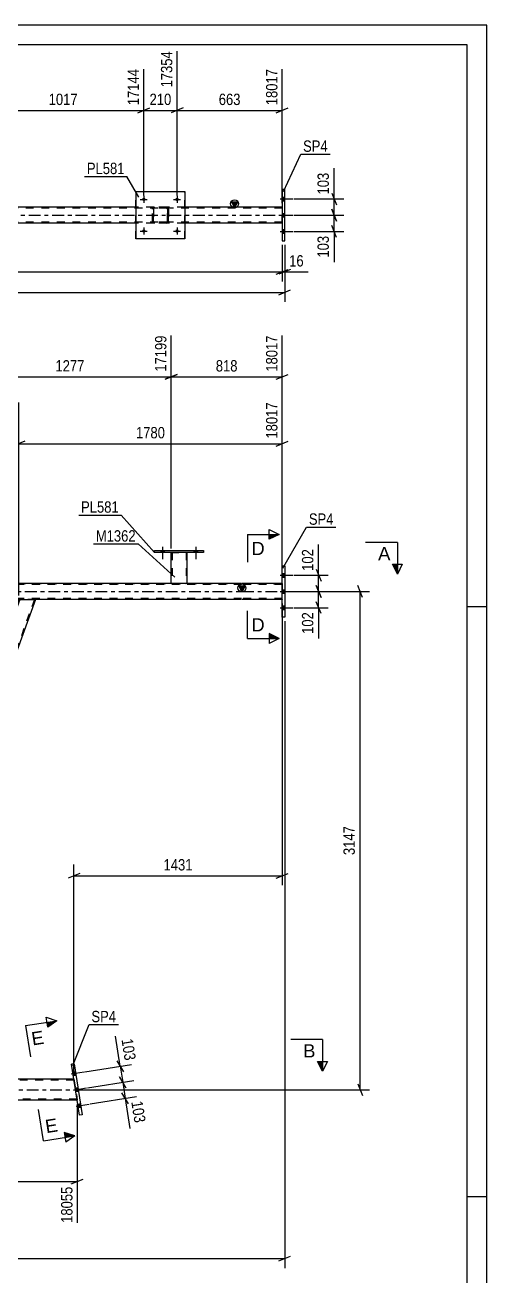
# Model space of a CAD drawing. Header units: millimetres. Extents: x 0 to 841, y 0 to 594.
# Drawn here: x 724.4 to 841, y 278 to 594 of the extents above; entities that cross this region are included whole.
import ezdxf

# ---------------------------------------------------------------- set-up
doc = ezdxf.new("R2010")
doc.units = ezdxf.units.MM
doc.linetypes.add('DXK_LINE_DOT2', pattern=[3.9198, 1.9599, -1.9599])
doc.linetypes.add('DXK_LINE_DOT3', pattern=[5.9187, 2.979, -0.9799, 0.9799, -0.9799])
doc.styles.add('Arial', font='ARIAL.TTF', dxfattribs={"height": 0.2})
doc.styles.add('Arial Narrow', font='ARIALN.TTF', dxfattribs={"height": 0.2})

# ---------------------------------------------------------------- blocks, each defined once
blk = doc.blocks.new('Unknown-247343265-1137')
at = {"color": 5, "linetype": 'Continuous'}
for p, q in [((841, 594), (0, 594)), ((841, 0), (841, 594)), ((836, 589), (5, 589)), ((836, 5), (836, 589)), ((841, 447), (836, 447)), ((841, 298), (836, 298))]:
    blk.add_line(p, q, dxfattribs=at)
blk = doc.blocks.new('Part-247343265-34384 - 2302')
at = {"color": 2, "linetype": 'Continuous'}
for p, q in [((789.96, 552.46), (789.32, 552.46)), ((789.32, 552.46), (789.32, 539.46)), ((789.96, 539.46), (789.96, 552.46)), ((789.32, 539.46), (789.96, 539.46))]:
    blk.add_line(p, q, dxfattribs=at)
blk = doc.blocks.new('Part-247343265-34470 - 2302')
at = {"color": 7, "linetype": 'DXK_LINE_DOT2'}
for p, q in [((756.6, 547.48), (756.63, 547.66)), ((756.63, 547.66), (756.6, 547.48)), ((756.6, 544.44), (756.6, 547.48)), ((756.6, 547.48), (756.6, 547.48)), ((756.6, 544.44), (756.6, 547.48)), ((756.84, 547.48), (756.86, 547.57)), ((756.86, 547.57), (756.84, 547.48)), ((756.84, 544.44), (756.84, 547.48)), ((756.84, 547.48), (756.84, 547.48)), ((756.84, 547.48), (756.84, 544.44)), ((756.86, 547.57), (756.91, 547.65)), ((756.91, 547.65), (756.86, 547.57)), ((756.89, 547.92), (757.08, 547.96)), ((757.08, 547.96), (756.89, 547.92)), ((756.99, 547.7), (756.91, 547.65)), ((757.08, 547.72), (756.99, 547.7)), ((760.12, 547.96), (757.08, 547.96)), ((760.12, 547.72), (757.08, 547.72)), ((760.12, 547.96), (760.3, 547.92)), ((760.3, 547.92), (760.12, 547.96)), ((760.21, 547.7), (760.12, 547.72)), ((760.21, 547.7), (760.29, 547.65)), ((760.29, 547.65), (760.34, 547.57)), ((760.34, 547.57), (760.29, 547.65)), ((760.34, 547.57), (760.36, 547.48)), ((760.36, 547.48), (760.34, 547.57)), ((760.36, 544.44), (760.36, 547.48)), ((760.36, 547.48), (760.36, 547.48)), ((760.36, 547.48), (760.36, 544.44)), ((760.56, 547.66), (760.6, 547.48)), ((760.6, 547.48), (760.56, 547.66)), ((760.6, 544.44), (760.6, 547.48)), ((760.6, 547.48), (760.6, 547.48)), ((760.6, 547.48), (760.6, 544.44)), ((756.6, 544.44), (756.6, 544.44)), ((756.63, 544.26), (756.6, 544.44)), ((756.6, 544.44), (756.63, 544.26)), ((756.84, 544.44), (756.84, 544.44)), ((756.86, 544.35), (756.84, 544.44)), ((756.84, 544.44), (756.86, 544.35)), ((756.91, 544.27), (756.86, 544.35)), ((756.86, 544.35), (756.91, 544.27)), ((757.08, 543.96), (756.89, 544)), ((756.89, 544), (757.08, 543.96)), ((756.99, 544.22), (756.91, 544.27)), ((757.08, 544.2), (756.99, 544.22)), ((760.12, 544.2), (757.08, 544.2)), ((760.12, 543.96), (757.08, 543.96)), ((760.21, 544.22), (760.12, 544.2)), ((760.3, 544), (760.12, 543.96)), ((760.12, 543.96), (760.3, 544)), ((760.29, 544.27), (760.21, 544.22)), ((760.34, 544.35), (760.29, 544.27)), ((760.29, 544.27), (760.34, 544.35)), ((760.36, 544.44), (760.34, 544.35)), ((760.34, 544.35), (760.36, 544.44)), ((760.36, 544.44), (760.36, 544.44)), ((760.6, 544.44), (760.56, 544.26)), ((760.56, 544.26), (760.6, 544.44)), ((760.6, 544.44), (760.6, 544.44))]:
    blk.add_line(p, q, dxfattribs=at)
at = {"color": 7, "linetype": 'DXK_LINE_DOT3'}
blk.add_line((758.6, 545.96), (758.6, 545.96), dxfattribs=at)
at = {"color": 7, "linetype": 'DXK_LINE_DOT2'}
for centre, start, end in [((757.08, 547.48), 112.5, 157.5), ((757.08, 547.48), 112.5, 157.5), ((760.12, 547.48), 22.5, 67.5), ((760.12, 547.48), 22.5, 67.5), ((757.08, 544.44), 202.5, 247.5), ((757.08, 544.44), 202.5, 247.5), ((760.12, 544.44), 292.5, 337.5), ((760.12, 544.44), 292.5, 337.5)]:
    blk.add_arc(centre, 0.48, start, end, dxfattribs=at)
blk = doc.blocks.new('Part-247343265-34471 - 2302')
at = {"color": 2, "linetype": 'Continuous'}
for p, q in [((752.4, 551.96), (752.4, 539.96)), ((752.4, 551.96), (764.8, 551.96)), ((764.8, 551.96), (764.8, 539.96)), ((764.8, 539.96), (752.4, 539.96))]:
    blk.add_line(p, q, dxfattribs=at)
at = {"color": 7, "linetype": 'DXK_LINE_DOT2'}
for p, q in [((752.4, 539.96), (752.4, 551.96)), ((764.8, 539.96), (764.8, 551.96))]:
    blk.add_line(p, q, dxfattribs=at)
blk = doc.blocks.new('Part-247343265-34483 - 2302')
at = {"linetype": 'Continuous'}
blk.add_hatch(color=2, dxfattribs=at).paths.add_polyline_path([(777.32, 547.96), (776.52, 549.36), (778.12, 549.36)])
at = {"color": 7, "linetype": 'DXK_LINE_DOT2'}
for p, q in [((789.32, 547.72), (127.58, 547.72)), ((764.8, 547.96), (752.4, 547.96)), ((789.32, 543.96), (789.32, 547.96)), ((789.32, 544.2), (127.58, 544.2)), ((764.8, 543.96), (752.4, 543.96))]:
    blk.add_line(p, q, dxfattribs=at)
at = {"color": 2, "linetype": 'Continuous'}
for p, q in [((752.4, 547.96), (713.72, 547.96)), ((789.32, 547.96), (764.8, 547.96)), ((777.32, 547.96), (776.52, 549.36)), ((776.52, 549.36), (778.12, 549.36)), ((778.12, 549.36), (777.32, 547.96)), ((752.4, 543.96), (713.72, 543.96)), ((789.32, 543.96), (764.8, 543.96))]:
    blk.add_line(p, q, dxfattribs=at)
at = {"color": 7, "linetype": 'DXK_LINE_DOT3'}
blk.add_line((127.58, 545.96), (789.32, 545.96), dxfattribs=at)
at = {"color": 2, "linetype": 'Continuous'}
blk.add_circle((777.32, 548.86), 1, dxfattribs=at)
blk = doc.blocks.new('Bolt-247343265-34485 - 2302')
at = {"linetype": 'Continuous'}
for points in [[(789.96, 549.62), (789.96, 550.5), (789.32, 550.5), (789.32, 549.62)], [(789.96, 549.62), (789.96, 550.5), (789.32, 550.5), (789.32, 549.62)], [(789.96, 549.62), (789.96, 550.5), (789.32, 550.5), (789.32, 549.62)], [(789.96, 545.52), (789.96, 546.4), (789.32, 546.4), (789.32, 545.52)], [(789.96, 545.52), (789.96, 546.4), (789.32, 546.4), (789.32, 545.52)], [(789.96, 541.42), (789.96, 542.3), (789.32, 542.3), (789.32, 541.42)], [(789.96, 541.42), (789.96, 542.3), (789.32, 542.3), (789.32, 541.42)], [(789.96, 541.42), (789.96, 542.3), (789.32, 542.3), (789.32, 541.42)]]:
    blk.add_hatch(color=1, dxfattribs=at).paths.add_polyline_path(points)
at = {"color": 1, "linetype": 'Continuous'}
for p, q in [((788.8, 550.06), (792.12, 550.06)), ((788.8, 550.06), (792.12, 550.06)), ((788.8, 550.06), (792.12, 550.06)), ((789.32, 550.5), (789.96, 550.5)), ((789.32, 550.5), (789.96, 550.5)), ((789.32, 550.5), (789.96, 550.5)), ((789.32, 549.62), (789.96, 549.62)), ((789.32, 549.62), (789.96, 549.62)), ((789.32, 549.62), (789.96, 549.62)), ((788.8, 545.96), (792.12, 545.96)), ((788.8, 545.96), (792.12, 545.96)), ((789.32, 546.4), (789.96, 546.4)), ((789.32, 546.4), (789.96, 546.4)), ((789.32, 545.52), (789.96, 545.52)), ((789.32, 545.52), (789.96, 545.52)), ((788.8, 541.86), (792.12, 541.86)), ((788.8, 541.86), (792.12, 541.86)), ((788.8, 541.86), (792.12, 541.86)), ((789.32, 542.3), (789.96, 542.3)), ((789.32, 542.3), (789.96, 542.3)), ((789.32, 542.3), (789.96, 542.3)), ((789.32, 541.42), (789.96, 541.42)), ((789.32, 541.42), (789.96, 541.42)), ((789.32, 541.42), (789.96, 541.42))]:
    blk.add_line(p, q, dxfattribs=at)
blk = doc.blocks.new('Bolt-247343265-34511 - 2302')
at = {"linetype": 'Continuous'}
for points in [[(754.84, 541.96, -1), (753.96, 541.96, -1)], [(763.24, 541.96, -1), (762.36, 541.96, -1)]]:
    blk.add_hatch(color=1, dxfattribs=at).paths.add_polyline_path(points)
at = {"color": 1, "linetype": 'Continuous'}
for p, q in [((753.52, 541.96), (755.28, 541.96)), ((754.4, 542.84), (754.4, 541.08)), ((761.92, 541.96), (763.68, 541.96)), ((762.8, 542.84), (762.8, 541.08))]:
    blk.add_line(p, q, dxfattribs=at)
blk = doc.blocks.new('Bolt-247343265-34512 - 2302')
at = {"linetype": 'Continuous'}
for points in [[(754.84, 549.96, -1), (753.96, 549.96, -1)], [(763.24, 549.96, -1), (762.36, 549.96, -1)]]:
    blk.add_hatch(color=1, dxfattribs=at).paths.add_polyline_path(points)
at = {"color": 1, "linetype": 'Continuous'}
for p, q in [((753.52, 549.96), (755.28, 549.96)), ((754.4, 550.84), (754.4, 549.08)), ((761.92, 549.96), (763.68, 549.96)), ((762.8, 550.84), (762.8, 549.08))]:
    blk.add_line(p, q, dxfattribs=at)
blk = doc.blocks.new('Bolt-247343265-35616 - 2635')
at = {"linetype": 'Continuous'}
for points in [[(789.96, 454.55), (789.96, 455.43), (789.32, 455.43), (789.32, 454.55)], [(789.96, 454.55), (789.96, 455.43), (789.32, 455.43), (789.32, 454.55)], [(789.96, 454.55), (789.96, 455.43), (789.32, 455.43), (789.32, 454.55)], [(789.96, 450.45), (789.96, 451.33), (789.32, 451.33), (789.32, 450.45)], [(789.96, 450.45), (789.96, 451.33), (789.32, 451.33), (789.32, 450.45)], [(789.96, 446.35), (789.96, 447.23), (789.32, 447.23), (789.32, 446.35)], [(789.96, 446.35), (789.96, 447.23), (789.32, 447.23), (789.32, 446.35)], [(789.96, 446.35), (789.96, 447.23), (789.32, 447.23), (789.32, 446.35)]]:
    blk.add_hatch(color=1, dxfattribs=at).paths.add_polyline_path(points)
at = {"color": 1, "linetype": 'Continuous'}
for p, q in [((789.32, 455.43), (789.96, 455.43)), ((789.32, 455.43), (789.96, 455.43)), ((789.32, 455.43), (789.96, 455.43)), ((788.8, 454.99), (792.12, 454.99)), ((788.8, 454.99), (792.12, 454.99)), ((788.8, 454.99), (792.12, 454.99)), ((789.32, 454.55), (789.96, 454.55)), ((789.32, 454.55), (789.96, 454.55)), ((789.32, 454.55), (789.96, 454.55)), ((788.8, 450.89), (792.12, 450.89)), ((788.8, 450.89), (792.12, 450.89)), ((789.32, 451.33), (789.96, 451.33)), ((789.32, 451.33), (789.96, 451.33)), ((789.32, 450.45), (789.96, 450.45)), ((789.32, 450.45), (789.96, 450.45)), ((788.8, 446.79), (792.12, 446.79)), ((788.8, 446.79), (792.12, 446.79)), ((788.8, 446.79), (792.12, 446.79)), ((789.32, 447.23), (789.96, 447.23)), ((789.32, 447.23), (789.96, 447.23)), ((789.32, 447.23), (789.96, 447.23)), ((789.32, 446.35), (789.96, 446.35)), ((789.32, 446.35), (789.96, 446.35)), ((789.32, 446.35), (789.96, 446.35))]:
    blk.add_line(p, q, dxfattribs=at)
blk = doc.blocks.new('Part-247343265-35506 - 2635')
at = {"color": 7, "linetype": 'DXK_LINE_DOT2'}
for p, q in [((723.1, 448.89), (678.98, 327.67)), ((726.85, 448.89), (682.73, 327.67)), ((679.99, 331.14), (678.73, 327.67)), ((682.98, 327.67), (678.73, 327.67))]:
    blk.add_line(p, q, dxfattribs=at)
at = {"color": 2, "linetype": 'Continuous'}
for p, q in [((722.85, 448.89), (679.99, 331.14)), ((727.1, 448.89), (682.98, 327.67)), ((722.85, 448.89), (727.1, 448.89))]:
    blk.add_line(p, q, dxfattribs=at)
blk = doc.blocks.new('Part-247343265-35515 - 2635')
at = {"color": 2, "linetype": 'Continuous'}
for p, q in [((789.32, 444.39), (789.32, 457.39)), ((789.32, 457.39), (789.96, 457.39)), ((789.96, 457.39), (789.96, 444.39)), ((789.96, 444.39), (789.32, 444.39))]:
    blk.add_line(p, q, dxfattribs=at)
blk = doc.blocks.new('Part-247343265-35518 - 2635')
at = {"color": 2, "linetype": 'Continuous'}
for p, q in [((736.81, 331.55), (736.18, 331.45)), ((738.2, 318.6), (736.18, 331.45)), ((736.81, 331.55), (738.83, 318.7)), ((738.83, 318.7), (738.2, 318.6))]:
    blk.add_line(p, q, dxfattribs=at)
blk = doc.blocks.new('Part-247343265-35614 - 2635')
at = {"linetype": 'Continuous'}
blk.add_hatch(color=2, dxfattribs=at).paths.add_polyline_path([(779.16, 450.89), (778.36, 452.29), (779.96, 452.29)])
at = {"color": 7, "linetype": 'DXK_LINE_DOT2'}
for p, q in [((779.1, 452.65), (73.36, 452.65)), ((150.33, 452.89), (779.1, 452.89)), ((765.3, 452.89), (761.3, 452.89)), ((779.2, 452.89), (789.32, 452.89)), ((789.32, 452.65), (779.2, 452.65)), ((789.32, 452.89), (789.32, 448.89)), ((779.1, 449.13), (73.36, 449.13)), ((727.1, 448.89), (212.04, 448.89)), ((789.32, 449.13), (779.2, 449.13))]:
    blk.add_line(p, q, dxfattribs=at)
at = {"color": 2, "linetype": 'Continuous'}
for p, q in [((761.3, 452.89), (714.22, 452.89)), ((779.1, 452.89), (765.3, 452.89)), ((779.16, 450.89), (778.36, 452.29)), ((778.36, 452.29), (779.96, 452.29)), ((779.96, 452.29), (779.16, 450.89)), ((789.32, 452.89), (779.2, 452.89)), ((779.1, 448.89), (727.1, 448.89)), ((789.32, 448.89), (779.2, 448.89))]:
    blk.add_line(p, q, dxfattribs=at)
at = {"color": 7, "linetype": 'DXK_LINE_DOT3'}
for p, q in [((73.36, 450.89), (779.1, 450.89)), ((779.2, 450.89), (789.32, 450.89))]:
    blk.add_line(p, q, dxfattribs=at)
at = {"color": 2, "linetype": 'Continuous'}
blk.add_circle((779.16, 451.79), 1, dxfattribs=at)
blk = doc.blocks.new('Part-247343265-35601 - 2635')
at = {"color": 2, "linetype": 'Continuous'}
for p, q in [((761.3, 452.89), (761.3, 460.73)), ((765.3, 460.73), (765.3, 452.89)), ((765.27, 452.89), (761.3, 452.89)), ((765.3, 452.89), (765.27, 452.89))]:
    blk.add_line(p, q, dxfattribs=at)
at = {"color": 7, "linetype": 'DXK_LINE_DOT2'}
for p, q in [((761.3, 460.73), (765.3, 460.73)), ((761.3, 460.73), (761.3, 460.73)), ((761.3, 460.73), (761.3, 460.73)), ((761.54, 460.73), (761.54, 452.89)), ((765.06, 460.73), (765.06, 452.89)), ((765.3, 460.73), (765.3, 460.73)), ((765.3, 460.73), (765.3, 460.73)), ((765.04, 452.89), (765.06, 452.89))]:
    blk.add_line(p, q, dxfattribs=at)
blk = doc.blocks.new('Part-247343265-35602 - 2635')
at = {"color": 2, "linetype": 'Continuous'}
for p, q in [((757.1, 460.73), (757.1, 461.21)), ((757.1, 461.21), (769.5, 461.21)), ((769.5, 460.73), (757.1, 460.73)), ((769.5, 461.21), (769.5, 460.73))]:
    blk.add_line(p, q, dxfattribs=at)
blk = doc.blocks.new('Part-247343265-35615 - 2635')
at = {"color": 7, "linetype": 'DXK_LINE_DOT2'}
for p, q in [((736.81, 327.43), (61.96, 327.43)), ((736.78, 327.67), (737.6, 322.39)), ((737.57, 322.63), (61.96, 322.63))]:
    blk.add_line(p, q, dxfattribs=at)
at = {"color": 2, "linetype": 'Continuous'}
for p, q in [((736.78, 327.67), (602.31, 327.67)), ((737.6, 322.39), (602.31, 322.39))]:
    blk.add_line(p, q, dxfattribs=at)
at = {"color": 7, "linetype": 'DXK_LINE_DOT3'}
blk.add_line((61.96, 325.03), (747.19, 325.03), dxfattribs=at)
blk = doc.blocks.new('Bolt-247343265-35619 - 2635')
at = {"linetype": 'Continuous'}
for points in [[(737.25, 328.74), (737.12, 329.61), (736.49, 329.51), (736.62, 328.64)], [(737.25, 328.74), (737.12, 329.61), (736.49, 329.51), (736.62, 328.64)], [(737.25, 328.74), (737.12, 329.61), (736.49, 329.51), (736.62, 328.64)], [(737.89, 324.69), (737.75, 325.56), (737.12, 325.46), (737.26, 324.59)], [(737.89, 324.69), (737.75, 325.56), (737.12, 325.46), (737.26, 324.59)], [(738.53, 320.64), (738.39, 321.51), (737.76, 321.41), (737.89, 320.54)], [(738.53, 320.64), (738.39, 321.51), (737.76, 321.41), (737.89, 320.54)], [(738.53, 320.64), (738.39, 321.51), (737.76, 321.41), (737.89, 320.54)]]:
    blk.add_hatch(color=1, dxfattribs=at).paths.add_polyline_path(points)
at = {"color": 1, "linetype": 'Continuous'}
for p, q in [((736.04, 329), (739.32, 329.51)), ((736.04, 329), (739.32, 329.51)), ((736.04, 329), (739.32, 329.51)), ((736.49, 329.51), (737.12, 329.61)), ((736.49, 329.51), (737.12, 329.61)), ((736.49, 329.51), (737.12, 329.61)), ((736.62, 328.64), (737.25, 328.74)), ((736.62, 328.64), (737.25, 328.74)), ((736.62, 328.64), (737.25, 328.74)), ((737.12, 325.46), (737.75, 325.56)), ((737.12, 325.46), (737.75, 325.56)), ((736.68, 324.95), (739.96, 325.46)), ((736.68, 324.95), (739.96, 325.46)), ((737.26, 324.59), (737.89, 324.69)), ((737.26, 324.59), (737.89, 324.69)), ((737.31, 320.9), (740.59, 321.41)), ((737.31, 320.9), (740.59, 321.41)), ((737.31, 320.9), (740.59, 321.41)), ((737.76, 321.41), (738.39, 321.51)), ((737.76, 321.41), (738.39, 321.51)), ((737.76, 321.41), (738.39, 321.51)), ((737.89, 320.54), (738.53, 320.64)), ((737.89, 320.54), (738.53, 320.64)), ((737.89, 320.54), (738.53, 320.64))]:
    blk.add_line(p, q, dxfattribs=at)
blk = doc.blocks.new('Bolt-247343265-35642 - 2635')
at = {"linetype": 'Continuous'}
for points in [[(758.66, 460.73), (759.54, 460.73), (759.54, 461.21), (758.66, 461.21)], [(767.06, 460.73), (767.94, 460.73), (767.94, 461.21), (767.06, 461.21)]]:
    blk.add_hatch(color=1, dxfattribs=at).paths.add_polyline_path(points)
at = {"color": 1, "linetype": 'Continuous'}
for p, q in [((759.1, 462.21), (759.1, 459.09)), ((767.5, 462.21), (767.5, 459.09)), ((758.66, 461.21), (758.66, 460.73)), ((759.54, 461.21), (759.54, 460.73)), ((767.06, 461.21), (767.06, 460.73)), ((767.94, 461.21), (767.94, 460.73))]:
    blk.add_line(p, q, dxfattribs=at)
blk = doc.blocks.new('Bolt-247343265-35643 - 2635')
at = {"linetype": 'Continuous'}
for points in [[(758.66, 460.73), (759.54, 460.73), (759.54, 461.21), (758.66, 461.21)], [(767.06, 460.73), (767.94, 460.73), (767.94, 461.21), (767.06, 461.21)]]:
    blk.add_hatch(color=1, dxfattribs=at).paths.add_polyline_path(points)
at = {"color": 1, "linetype": 'Continuous'}
for p, q in [((759.1, 462.21), (759.1, 459.09)), ((767.5, 462.21), (767.5, 459.09)), ((758.66, 461.21), (758.66, 460.73)), ((759.54, 461.21), (759.54, 460.73)), ((767.06, 461.21), (767.06, 460.73)), ((767.94, 461.21), (767.94, 460.73))]:
    blk.add_line(p, q, dxfattribs=at)
blk = doc.blocks.new('StraightDimension-247343265-45027 - 2302')
at = {"color": 7, "linetype": 'Continuous'}
for p, q in [((713.72, 548.96), (713.72, 587.38)), ((754.4, 550.96), (754.4, 582.88)), ((715.22, 573.04), (712.22, 571.84)), ((713.72, 572.44), (754.4, 572.44)), ((752.9, 571.84), (755.9, 573.04))]:
    blk.add_line(p, q, dxfattribs=at)
at = {"color": 0, "linetype": 'Continuous'}
blk.add_wipeout([(753.8, 583.48), (749.6, 583.48), (749.6, 573.14), (753.8, 573.14)], dxfattribs=at)
at = {"color": 0}
blk.add_wipeout([(738.31, 573.19), (738.31, 577.39), (729.8, 577.39), (729.8, 573.19)], dxfattribs=at)
at = {"color": 3, "linetype": 'Continuous', "style": 'Arial Narrow'}
blk.add_text('17144', height=2.863, rotation=90.0002, dxfattribs=at).set_placement((753.2, 573.74))
at = {"color": 3, "style": 'Arial Narrow'}
blk.add_text('1017', height=2.863, dxfattribs=at).set_placement((730.4, 573.79))
blk = doc.blocks.new('StraightDimension-247343265-36784 - 2302')
at = {"color": 7, "linetype": 'Continuous'}
for p, q in [((789.96, 538.46), (789.96, 524.06)), ((118.32, 526.46), (789.96, 526.46)), ((788.46, 525.86), (791.46, 527.06))]:
    blk.add_line(p, q, dxfattribs=at)
blk = doc.blocks.new('StraightDimension-247343265-36828 - 2302')
at = {"color": 7, "linetype": 'Continuous'}
for p, q in [((789.32, 538.46), (789.32, 529.24)), ((789.96, 538.46), (789.96, 529.24)), ((787.82, 531.04), (790.82, 532.24)), ((791.46, 532.24), (788.46, 531.04)), ((789.32, 531.64), (789.96, 531.64))]:
    blk.add_line(p, q, dxfattribs=at)
at = {"color": 0}
blk.add_wipeout([(795.34, 532.39), (795.34, 536.59), (790.49, 536.59), (790.49, 532.39)], dxfattribs=at)
at = {"color": 7, "linetype": 'Continuous'}
blk.add_line((789.96, 531.64), (795.87, 531.64), dxfattribs=at)
blk.add_line((789.96, 531.64), (795.87, 531.64), dxfattribs=at)
at = {"color": 3, "style": 'Arial Narrow'}
blk.add_text('16', height=2.863, dxfattribs=at).set_placement((791.09, 532.99))
blk = doc.blocks.new('StraightDimension-247343265-36829 - 2302')
at = {"color": 7, "linetype": 'Continuous'}
for p, q in [((789.32, 538.46), (789.32, 529.24)), ((118.96, 531.64), (789.32, 531.64)), ((787.82, 531.04), (790.82, 532.24))]:
    blk.add_line(p, q, dxfattribs=at)
blk = doc.blocks.new('StraightDimension-247343265-45025 - 2302')
at = {"color": 7, "linetype": 'Continuous'}
for p, q in [((762.8, 550.96), (762.8, 587.38)), ((789.32, 548.96), (789.32, 582.88)), ((764.3, 573.04), (761.3, 571.84)), ((762.8, 572.44), (789.32, 572.44)), ((787.82, 571.84), (790.82, 573.04))]:
    blk.add_line(p, q, dxfattribs=at)
at = {"color": 0, "linetype": 'Continuous'}
blk.add_wipeout([(788.72, 583.48), (784.52, 583.48), (784.52, 573.14), (788.72, 573.14)], dxfattribs=at)
at = {"color": 0}
blk.add_wipeout([(779.4, 573.19), (779.4, 577.39), (772.72, 577.39), (772.72, 573.19)], dxfattribs=at)
at = {"color": 3, "linetype": 'Continuous', "style": 'Arial Narrow'}
blk.add_text('18017', height=2.863, rotation=90.0002, dxfattribs=at).set_placement((788.12, 573.74))
at = {"color": 3, "style": 'Arial Narrow'}
blk.add_text('663', height=2.863, dxfattribs=at).set_placement((773.32, 573.79))
blk = doc.blocks.new('StraightDimension-247343265-45026 - 2302')
at = {"color": 7, "linetype": 'Continuous'}
for p, q in [((762.8, 550.96), (762.8, 587.38)), ((754.4, 550.96), (754.4, 582.88)), ((752.9, 571.84), (755.9, 573.04)), ((754.4, 572.44), (762.8, 572.44)), ((764.3, 573.04), (761.3, 571.84))]:
    blk.add_line(p, q, dxfattribs=at)
at = {"color": 0}
blk.add_wipeout([(761.94, 573.19), (761.94, 577.39), (755.26, 577.39), (755.26, 573.19)], dxfattribs=at)
at = {"color": 0, "linetype": 'Continuous'}
blk.add_wipeout([(762.2, 587.98), (758, 587.98), (758, 577.64), (762.2, 577.64)], dxfattribs=at)
at = {"color": 3, "linetype": 'Continuous', "style": 'Arial Narrow'}
blk.add_text('17354', height=2.863, rotation=90.0002, dxfattribs=at).set_placement((761.6, 578.24))
at = {"color": 3, "style": 'Arial Narrow'}
blk.add_text('210', height=2.863, dxfattribs=at).set_placement((755.86, 573.79))
blk = doc.blocks.new('StraightDimension-247343265-45765 - 2302')
at = {"color": 7, "linetype": 'Continuous'}
for p, q in [((792.36, 550.06), (804.85, 550.06)), ((801.85, 551.56), (803.05, 548.56)), ((802.45, 545.96), (802.45, 550.06)), ((803.05, 544.46), (801.85, 547.46)), ((792.36, 545.96), (804.85, 545.96))]:
    blk.add_line(p, q, dxfattribs=at)
at = {"color": 0}
blk.add_wipeout([(801.7, 557.27), (797.5, 557.27), (797.5, 550.59), (801.7, 550.59)], dxfattribs=at)
at = {"color": 7, "linetype": 'Continuous'}
blk.add_line((802.45, 550.06), (802.45, 557.8), dxfattribs=at)
blk.add_line((802.45, 550.06), (802.45, 557.8), dxfattribs=at)
at = {"color": 3, "style": 'Arial Narrow'}
blk.add_text('103', height=2.863, rotation=90.0002, dxfattribs=at).set_placement((801.1, 551.19))
blk = doc.blocks.new('StraightDimension-247343265-45766 - 2302')
at = {"color": 7, "linetype": 'Continuous'}
for p, q in [((801.85, 547.46), (803.05, 544.46)), ((792.36, 545.96), (804.85, 545.96)), ((802.45, 541.86), (802.45, 545.96)), ((792.36, 541.86), (804.85, 541.86)), ((803.05, 540.36), (801.85, 543.36))]:
    blk.add_line(p, q, dxfattribs=at)
at = {"color": 0}
blk.add_wipeout([(801.7, 541.34), (797.5, 541.34), (797.5, 534.65), (801.7, 534.65)], dxfattribs=at)
at = {"color": 7, "linetype": 'Continuous'}
blk.add_line((802.45, 541.86), (802.45, 534.13), dxfattribs=at)
blk.add_line((802.45, 541.86), (802.45, 534.13), dxfattribs=at)
at = {"color": 3, "style": 'Arial Narrow'}
blk.add_text('103', height=2.863, rotation=90.0002, dxfattribs=at).set_placement((801.1, 535.25))
blk = doc.blocks.new('StraightDimension-247343265-45975 - 2635')
at = {"color": 7, "linetype": 'Continuous'}
for p, q in [((809.6, 449.39), (808.4, 452.39)), ((790.32, 450.89), (811.4, 450.89)), ((809, 325.03), (809, 450.89)), ((808.4, 326.53), (809.6, 323.53)), ((738.19, 325.03), (811.4, 325.03))]:
    blk.add_line(p, q, dxfattribs=at)
at = {"color": 0}
blk.add_wipeout([(808.25, 392.21), (804.05, 392.21), (804.05, 383.7), (808.25, 383.7)], dxfattribs=at)
at = {"color": 3, "style": 'Arial Narrow'}
blk.add_text('3147', height=2.863, rotation=90.0002, dxfattribs=at).set_placement((807.65, 384.3))
blk = doc.blocks.new('StraightDimension-247343265-45922 - 2635')
at = {"color": 7, "linetype": 'Continuous'}
for p, q in [((747.62, 332.33), (749.27, 329.56)), ((739.56, 329.55), (751.26, 331.39)), ((748.45, 330.94), (749.08, 326.89)), ((740.19, 325.5), (751.9, 327.34)), ((749.91, 325.51), (748.26, 328.28))]:
    blk.add_line(p, q, dxfattribs=at)
at = {"color": 0}
blk.add_wipeout([(749.11, 331.58), (753.26, 332.23), (752.22, 338.83), (748.07, 338.18)], dxfattribs=at)
at = {"color": 7, "linetype": 'Continuous'}
blk.add_line((748.45, 330.94), (747.25, 338.58), dxfattribs=at)
blk.add_line((748.45, 330.94), (747.25, 338.58), dxfattribs=at)
at = {"color": 3, "style": 'Arial Narrow'}
blk.add_text('103', height=2.863, rotation=-81.0735, dxfattribs=at).set_placement((748.76, 337.68))
blk = doc.blocks.new('StraightDimension-247343265-45921 - 2635')
at = {"color": 7, "linetype": 'Continuous'}
for p, q in [((740.19, 325.5), (751.9, 327.34)), ((748.26, 328.28), (749.91, 325.51)), ((749.08, 326.89), (749.72, 322.84)), ((740.83, 321.45), (752.54, 323.29)), ((750.55, 321.45), (748.89, 324.23))]:
    blk.add_line(p, q, dxfattribs=at)
at = {"color": 0}
blk.add_wipeout([(751.58, 315.84), (755.73, 316.49), (754.69, 323.09), (750.54, 322.44)], dxfattribs=at)
at = {"color": 7, "linetype": 'Continuous'}
blk.add_line((749.72, 322.84), (750.92, 315.2), dxfattribs=at)
blk.add_line((749.72, 322.84), (750.92, 315.2), dxfattribs=at)
at = {"color": 3, "style": 'Arial Narrow'}
blk.add_text('103', height=2.863, rotation=-81.0735, dxfattribs=at).set_placement((751.23, 321.94))
blk = doc.blocks.new('StraightDimension-247343265-46073 - 2635')
at = {"color": 7, "linetype": 'Continuous'}
for p, q in [((710.22, 461.73), (710.22, 515.56)), ((761.3, 461.73), (761.3, 515.56)), ((711.72, 505.72), (708.72, 504.52)), ((759.8, 504.52), (762.8, 505.72)), ((710.22, 505.12), (761.3, 505.12))]:
    blk.add_line(p, q, dxfattribs=at)
at = {"color": 0, "linetype": 'Continuous'}
blk.add_wipeout([(760.7, 516.16), (756.5, 516.16), (756.5, 505.82), (760.7, 505.82)], dxfattribs=at)
at = {"color": 0}
blk.add_wipeout([(740.02, 505.87), (740.02, 510.07), (731.51, 510.07), (731.51, 505.87)], dxfattribs=at)
at = {"color": 3, "linetype": 'Continuous', "style": 'Arial Narrow'}
blk.add_text('17199', height=2.863, rotation=90.0002, dxfattribs=at).set_placement((760.1, 506.42))
at = {"color": 3, "style": 'Arial Narrow'}
blk.add_text('1277', height=2.863, dxfattribs=at).set_placement((732.11, 506.47))
blk = doc.blocks.new('StraightDimension-247343265-45927 - 2635')
at = {"color": 7, "linetype": 'Continuous'}
for p, q in [((789.32, 447.89), (789.32, 376.67)), ((738.28, 379.67), (735.28, 378.47)), ((736.78, 328.67), (736.78, 381.92)), ((787.82, 378.47), (790.82, 379.67)), ((736.78, 379.07), (789.32, 379.07))]:
    blk.add_line(p, q, dxfattribs=at)
at = {"color": 0}
blk.add_wipeout([(767.31, 379.82), (767.31, 384.02), (758.79, 384.02), (758.79, 379.82)], dxfattribs=at)
at = {"color": 3, "style": 'Arial Narrow'}
blk.add_text('1431', height=2.863, dxfattribs=at).set_placement((759.39, 380.42))
blk = doc.blocks.new('StraightDimension-247343265-45873 - 2635')
at = {"color": 7, "linetype": 'Continuous'}
for p, q in [((797.93, 456.49), (799.13, 453.49)), ((792.36, 454.99), (800.93, 454.99)), ((799.13, 449.39), (797.93, 452.39)), ((798.53, 450.89), (798.53, 454.99)), ((792.36, 450.89), (800.93, 450.89))]:
    blk.add_line(p, q, dxfattribs=at)
at = {"color": 0}
blk.add_wipeout([(797.78, 462.2), (793.58, 462.2), (793.58, 455.51), (797.78, 455.51)], dxfattribs=at)
at = {"color": 7, "linetype": 'Continuous'}
blk.add_line((798.53, 454.99), (798.53, 462.72), dxfattribs=at)
blk.add_line((798.53, 454.99), (798.53, 462.72), dxfattribs=at)
at = {"color": 3, "style": 'Arial Narrow'}
blk.add_text('102', height=2.863, rotation=90.0002, dxfattribs=at).set_placement((797.18, 456.11))
blk = doc.blocks.new('StraightDimension-247343265-45874 - 2635')
at = {"color": 7, "linetype": 'Continuous'}
for p, q in [((797.93, 452.39), (799.13, 449.39)), ((792.36, 450.89), (800.93, 450.89)), ((798.53, 446.79), (798.53, 450.89)), ((792.36, 446.79), (800.93, 446.79)), ((799.13, 445.29), (797.93, 448.29))]:
    blk.add_line(p, q, dxfattribs=at)
at = {"color": 0}
blk.add_wipeout([(797.78, 446.26), (793.58, 446.26), (793.58, 439.58), (797.78, 439.58)], dxfattribs=at)
at = {"color": 7, "linetype": 'Continuous'}
blk.add_line((798.53, 446.79), (798.53, 439.05), dxfattribs=at)
blk.add_line((798.53, 446.79), (798.53, 439.05), dxfattribs=at)
at = {"color": 3, "style": 'Arial Narrow'}
blk.add_text('102', height=2.863, rotation=90.0002, dxfattribs=at).set_placement((797.18, 440.18))
blk = doc.blocks.new('StraightDimension-247343265-46072 - 2635')
at = {"color": 7, "linetype": 'Continuous'}
for p, q in [((761.3, 461.73), (761.3, 515.56)), ((789.32, 453.89), (789.32, 515.56)), ((762.8, 505.72), (759.8, 504.52)), ((787.82, 504.52), (790.82, 505.72)), ((761.3, 505.12), (789.32, 505.12))]:
    blk.add_line(p, q, dxfattribs=at)
at = {"color": 0, "linetype": 'Continuous'}
blk.add_wipeout([(788.72, 516.16), (784.52, 516.16), (784.52, 505.82), (788.72, 505.82)], dxfattribs=at)
at = {"color": 0}
blk.add_wipeout([(778.66, 505.87), (778.66, 510.07), (771.97, 510.07), (771.97, 505.87)], dxfattribs=at)
at = {"color": 3, "linetype": 'Continuous', "style": 'Arial Narrow'}
blk.add_text('18017', height=2.863, rotation=90.0002, dxfattribs=at).set_placement((788.12, 506.42))
at = {"color": 3, "style": 'Arial Narrow'}
blk.add_text('818', height=2.863, dxfattribs=at).set_placement((772.57, 506.47))
blk = doc.blocks.new('StraightDimension-247343265-46247 - 2635')
at = {"color": 7, "linetype": 'Continuous'}
for p, q in [((722.85, 449.89), (722.85, 498.67)), ((789.32, 453.89), (789.32, 498.67)), ((724.35, 488.83), (721.35, 487.63)), ((722.85, 488.23), (789.32, 488.23)), ((787.82, 487.63), (790.82, 488.83))]:
    blk.add_line(p, q, dxfattribs=at)
at = {"color": 0, "linetype": 'Continuous'}
blk.add_wipeout([(788.72, 499.27), (784.52, 499.27), (784.52, 488.93), (788.72, 488.93)], dxfattribs=at)
at = {"color": 0}
blk.add_wipeout([(760.34, 488.98), (760.34, 493.18), (751.83, 493.18), (751.83, 488.98)], dxfattribs=at)
at = {"color": 3, "linetype": 'Continuous', "style": 'Arial Narrow'}
blk.add_text('18017', height=2.863, rotation=90.0002, dxfattribs=at).set_placement((788.12, 489.53))
at = {"color": 3, "style": 'Arial Narrow'}
blk.add_text('1780', height=2.863, dxfattribs=at).set_placement((752.43, 489.58))
blk = doc.blocks.new('StraightDimension-247343265-47156 - 2635')
at = {"color": 7, "linetype": 'Continuous'}
for p, q in [((682.98, 326.67), (682.98, 291.39)), ((737.6, 321.39), (737.6, 291.39)), ((684.48, 302.43), (681.48, 301.23)), ((682.98, 301.83), (737.6, 301.83)), ((736.1, 301.23), (739.1, 302.43))]:
    blk.add_line(p, q, dxfattribs=at)
at = {"color": 0}
blk.add_wipeout([(714.55, 302.58), (714.55, 306.78), (706.04, 306.78), (706.04, 302.58)], dxfattribs=at)
at = {"color": 0, "linetype": 'Continuous'}
blk.add_wipeout([(737, 301.13), (732.8, 301.13), (732.8, 290.79), (737, 290.79)], dxfattribs=at)
at = {"color": 3, "style": 'Arial Narrow'}
blk.add_text('1366', height=2.863, dxfattribs=at).set_placement((706.64, 303.18))
at = {"color": 3, "linetype": 'Continuous', "style": 'Arial Narrow'}
blk.add_text('18055', height=2.863, rotation=90.0002, dxfattribs=at).set_placement((736.4, 291.39))
blk = doc.blocks.new('StraightDimension-247343265-47565 - 2635')
at = {"color": 7, "linetype": 'Continuous'}
for p, q in [((789.96, 443.39), (789.96, 279.96)), ((51.1, 282.36), (789.96, 282.36)), ((788.46, 281.76), (791.46, 282.96))]:
    blk.add_line(p, q, dxfattribs=at)
blk = doc.blocks.new('Mark-247343265-45793 - 2302')
at = {"color": 0}
blk.add_wipeout([(749.55, 556.34), (749.55, 559.34), (740.04, 559.34), (740.04, 556.34)], dxfattribs=at)
blk.add_wipeout([(749.55, 556.34), (749.55, 559.34), (740.04, 559.34), (740.04, 556.34)], dxfattribs=at)
at = {"color": 30, "linetype": 'Continuous'}
for p in [(739.44, 555.74), (753.15, 550.54)]:
    blk.add_line(p, (750.15, 555.74), dxfattribs=at)
at = {"color": 3, "style": 'Arial Narrow'}
blk.add_text('PL581', height=2.863, dxfattribs=at).set_placement((740.04, 556.34))
blk = doc.blocks.new('Mark-247343265-47918 - 2302')
at = {"color": 0}
blk.add_wipeout([(800.81, 561.97), (800.81, 564.97), (794.6, 564.97), (794.6, 561.97)], dxfattribs=at)
blk.add_wipeout([(800.81, 561.97), (800.81, 564.97), (794.6, 564.97), (794.6, 561.97)], dxfattribs=at)
at = {"color": 30, "linetype": 'Continuous'}
for p, q in [((789.64, 551.91), (794, 561.37)), ((794, 561.37), (801.41, 561.37))]:
    blk.add_line(p, q, dxfattribs=at)
at = {"color": 3, "style": 'Arial Narrow'}
blk.add_text('SP4', height=2.863, dxfattribs=at).set_placement((794.6, 561.97))
blk = doc.blocks.new('SectionMark-247343265-3979 - 2635')
at = {"color": 6, "linetype": 'Continuous'}
for p in [(818.39, 463.29), (819.64, 457.79)]:
    blk.add_line(p, (818.39, 455.29), dxfattribs=at)
at = {"color": 0, "linetype": 'Continuous'}
blk.add_wipeout([(816.64, 458.79), (816.64, 462.29), (813.53, 462.29), (813.53, 458.79)], dxfattribs=at)
at = {"linetype": 'Continuous'}
blk.add_hatch(color=6, dxfattribs=at).paths.add_polyline_path([(817.14, 457.79), (818.39, 457.79), (818.39, 455.29)])
at = {"color": 6, "linetype": 'Continuous'}
for p, q in [((818.39, 463.29), (810.39, 463.29)), ((817.14, 457.79), (819.64, 457.79)), ((818.39, 455.29), (817.14, 457.79))]:
    blk.add_line(p, q, dxfattribs=at)
at = {"color": 3, "linetype": 'Continuous', "style": 'Arial'}
blk.add_text('A', height=3.34, dxfattribs=at).set_placement((813.53, 458.79))
blk = doc.blocks.new('SectionMark-247343265-3975 - 2635')
at = {"color": 6, "linetype": 'Continuous'}
for p, q in [((780.54, 465.33), (788.54, 465.33)), ((786.04, 466.58), (788.54, 465.33)), ((780.54, 439.04), (788.54, 439.04)), ((788.54, 439.04), (786.04, 437.79))]:
    blk.add_line(p, q, dxfattribs=at)
at = {"color": 0, "linetype": 'Continuous'}
for points in [[(784.91, 460.08), (784.91, 463.58), (781.54, 463.58), (781.54, 460.08)], [(784.91, 440.79), (784.91, 444.29), (781.54, 444.29), (781.54, 440.79)]]:
    blk.add_wipeout(points, dxfattribs=at)
at = {"linetype": 'Continuous'}
for points in [[(786.04, 464.08), (786.04, 465.33), (788.54, 465.33)], [(786.04, 439.04), (786.04, 440.29), (788.54, 439.04)]]:
    blk.add_hatch(color=6, dxfattribs=at).paths.add_polyline_path(points)
at = {"color": 6, "linetype": 'Continuous'}
for p, q in [((780.54, 465.33), (780.54, 458.33)), ((786.04, 464.08), (786.04, 466.58)), ((788.54, 465.33), (786.04, 464.08)), ((780.54, 439.04), (780.54, 446.04)), ((788.54, 439.04), (786.04, 440.29)), ((786.04, 440.29), (786.04, 437.79))]:
    blk.add_line(p, q, dxfattribs=at)
at = {"color": 3, "linetype": 'Continuous', "style": 'Arial'}
for p in [(781.54, 460.08), (781.54, 440.79)]:
    blk.add_text('D', height=3.34, dxfattribs=at).set_placement(p)
blk = doc.blocks.new('SectionMark-247343265-3943 - 2635')
at = {"color": 6, "linetype": 'Continuous'}
for p in [(799.47, 337.67), (800.72, 332.17)]:
    blk.add_line(p, (799.47, 329.67), dxfattribs=at)
at = {"color": 0, "linetype": 'Continuous'}
blk.add_wipeout([(797.72, 333.17), (797.72, 336.67), (794.61, 336.67), (794.61, 333.17)], dxfattribs=at)
at = {"linetype": 'Continuous'}
blk.add_hatch(color=6, dxfattribs=at).paths.add_polyline_path([(798.22, 332.17), (799.47, 332.17), (799.47, 329.67)])
at = {"color": 6, "linetype": 'Continuous'}
for p, q in [((799.47, 337.67), (791.47, 337.67)), ((798.22, 332.17), (800.72, 332.17)), ((799.47, 329.67), (798.22, 332.17))]:
    blk.add_line(p, q, dxfattribs=at)
at = {"color": 3, "linetype": 'Continuous', "style": 'Arial'}
blk.add_text('B', height=3.34, dxfattribs=at).set_placement((794.61, 333.17))
blk = doc.blocks.new('Mark-247343265-47905 - 2635')
at = {"color": 0}
blk.add_wipeout([(747.4, 342.08), (747.4, 345.08), (741.19, 345.08), (741.19, 342.08)], dxfattribs=at)
blk.add_wipeout([(747.4, 342.08), (747.4, 345.08), (741.19, 345.08), (741.19, 342.08)], dxfattribs=at)
at = {"color": 30, "linetype": 'Continuous'}
for p, q in [((736.53, 331.12), (740.59, 341.48)), ((740.59, 341.48), (748, 341.48))]:
    blk.add_line(p, q, dxfattribs=at)
at = {"color": 3, "style": 'Arial Narrow'}
blk.add_text('SP4', height=2.863, dxfattribs=at).set_placement((741.19, 342.08))
blk = doc.blocks.new('Mark-247343265-46731 - 2635')
at = {"color": 0}
blk.add_wipeout([(752.35, 463.5), (752.35, 466.5), (742.3, 466.5), (742.3, 463.5)], dxfattribs=at)
blk.add_wipeout([(752.35, 463.5), (752.35, 466.5), (742.3, 466.5), (742.3, 463.5)], dxfattribs=at)
at = {"color": 30, "linetype": 'Continuous'}
for p in [(741.7, 462.9), (762.23, 454.54)]:
    blk.add_line(p, (752.95, 462.9), dxfattribs=at)
at = {"color": 3, "style": 'Arial Narrow'}
blk.add_text('M1362', height=2.863, dxfattribs=at).set_placement((742.3, 463.5))
blk = doc.blocks.new('Mark-247343265-46734 - 2635')
at = {"color": 0}
blk.add_wipeout([(748.08, 470.8), (748.08, 473.8), (738.58, 473.8), (738.58, 470.8)], dxfattribs=at)
blk.add_wipeout([(748.08, 470.8), (748.08, 473.8), (738.58, 473.8), (738.58, 470.8)], dxfattribs=at)
at = {"color": 30, "linetype": 'Continuous'}
for p in [(737.98, 470.2), (757.1, 460.73)]:
    blk.add_line(p, (748.68, 470.2), dxfattribs=at)
at = {"color": 3, "style": 'Arial Narrow'}
blk.add_text('PL581', height=2.863, dxfattribs=at).set_placement((738.58, 470.8))
blk = doc.blocks.new('Mark-247343265-47913 - 2635')
at = {"color": 0}
blk.add_wipeout([(802.27, 467.75), (802.27, 470.75), (796.06, 470.75), (796.06, 467.75)], dxfattribs=at)
blk.add_wipeout([(802.27, 467.75), (802.27, 470.75), (796.06, 470.75), (796.06, 467.75)], dxfattribs=at)
at = {"color": 30, "linetype": 'Continuous'}
for p, q in [((789.46, 456.76), (795.46, 467.15)), ((795.46, 467.15), (802.87, 467.15))]:
    blk.add_line(p, q, dxfattribs=at)
at = {"color": 3, "style": 'Arial Narrow'}
blk.add_text('SP4', height=2.863, dxfattribs=at).set_placement((796.06, 467.75))
blk = doc.blocks.new('SectionMark-247343265-48496 - 2635')
at = {"color": 6, "linetype": 'Continuous'}
for p, q in [((729.76, 343.31), (732.43, 342.46)), ((736.99, 313.4), (734.72, 311.77))]:
    blk.add_line(p, q, dxfattribs=at)
at = {"color": 0, "linetype": 'Continuous'}
for points in [[(729.4, 336.67), (728.86, 340.13), (725.78, 339.65), (726.33, 336.19)], [(732.88, 314.52), (732.33, 317.98), (729.26, 317.5), (729.8, 314.04)]]:
    blk.add_wipeout(points, dxfattribs=at)
at = {"linetype": 'Continuous'}
for points in [[(730.15, 340.84), (729.96, 342.08), (732.43, 342.46)], [(734.52, 313.01), (734.33, 314.24), (736.99, 313.4)]]:
    blk.add_hatch(color=6, dxfattribs=at).paths.add_polyline_path(points)
at = {"color": 6, "linetype": 'Continuous'}
for p, q in [((724.52, 341.22), (732.43, 342.46)), ((730.15, 340.84), (729.76, 343.31)), ((732.43, 342.46), (730.15, 340.84)), ((724.52, 341.22), (725.77, 333.32)), ((729.09, 312.15), (727.85, 320.06)), ((729.09, 312.15), (736.99, 313.4)), ((736.99, 313.4), (734.33, 314.24)), ((734.33, 314.24), (734.72, 311.77))]:
    blk.add_line(p, q, dxfattribs=at)
at = {"color": 3, "linetype": 'Continuous', "style": 'Arial'}
for p in [(726.33, 336.19), (729.8, 314.04)]:
    blk.add_text('E', height=3.34, rotation=8.921, dxfattribs=at).set_placement(p)

msp = doc.modelspace()

# ---------------------------------------------------------------- block references
for name in ['Unknown-247343265-1137', 'Part-247343265-34471 - 2302', 'Bolt-247343265-34512 - 2302', 'Bolt-247343265-34485 - 2302', 'Part-247343265-34384 - 2302', 'Part-247343265-34483 - 2302', 'Part-247343265-34470 - 2302', 'Bolt-247343265-34511 - 2302', 'Bolt-247343265-35642 - 2635', 'Bolt-247343265-35643 - 2635', 'Part-247343265-35602 - 2635', 'Part-247343265-35601 - 2635', 'Bolt-247343265-35616 - 2635', 'Part-247343265-35515 - 2635', 'Part-247343265-35614 - 2635', 'Part-247343265-35506 - 2635', 'Bolt-247343265-35619 - 2635', 'Part-247343265-35518 - 2635', 'Part-247343265-35615 - 2635']:
    msp.add_blockref(name, (0, 0))

# ---------------------------------------------------------------- next in the draw order: block references
for name in ['StraightDimension-247343265-45027 - 2302', 'StraightDimension-247343265-45025 - 2302', 'StraightDimension-247343265-36784 - 2302', 'StraightDimension-247343265-46073 - 2635', 'StraightDimension-247343265-45975 - 2635']:
    msp.add_blockref(name, (0, 0))

# ---------------------------------------------------------------- next in the draw order: block references
for name in ['StraightDimension-247343265-45026 - 2302', 'StraightDimension-247343265-45765 - 2302', 'StraightDimension-247343265-36828 - 2302', 'StraightDimension-247343265-45922 - 2635']:
    msp.add_blockref(name, (0, 0))

# ---------------------------------------------------------------- next in the draw order: block references
for name in ['Mark-247343265-47918 - 2302', 'Mark-247343265-45793 - 2302', 'StraightDimension-247343265-36829 - 2302', 'StraightDimension-247343265-45921 - 2635']:
    msp.add_blockref(name, (0, 0))

# ---------------------------------------------------------------- next in the draw order: block references
for name in ['StraightDimension-247343265-45766 - 2302', 'StraightDimension-247343265-45927 - 2635', 'StraightDimension-247343265-47156 - 2635']:
    msp.add_blockref(name, (0, 0))

# ---------------------------------------------------------------- next in the draw order: block references
msp.add_blockref('StraightDimension-247343265-45873 - 2635', (0, 0))

# ---------------------------------------------------------------- next in the draw order: block references
msp.add_blockref('StraightDimension-247343265-45874 - 2635', (0, 0))

# ---------------------------------------------------------------- next in the draw order: block references
for name in ['StraightDimension-247343265-46072 - 2635', 'StraightDimension-247343265-47565 - 2635']:
    msp.add_blockref(name, (0, 0))

# ---------------------------------------------------------------- next in the draw order: block references
for name in ['StraightDimension-247343265-46247 - 2635', 'SectionMark-247343265-3943 - 2635']:
    msp.add_blockref(name, (0, 0))

# ---------------------------------------------------------------- next in the draw order: block references
for name in ['SectionMark-247343265-3979 - 2635', 'Mark-247343265-47905 - 2635']:
    msp.add_blockref(name, (0, 0))

# ---------------------------------------------------------------- next in the draw order: block references
for name in ['Mark-247343265-46731 - 2635', 'SectionMark-247343265-3975 - 2635', 'SectionMark-247343265-48496 - 2635']:
    msp.add_blockref(name, (0, 0))

# ---------------------------------------------------------------- next in the draw order: block references
for name in ['Mark-247343265-46734 - 2635', 'Mark-247343265-47913 - 2635']:
    msp.add_blockref(name, (0, 0))

doc.saveas('drawing.dxf')
